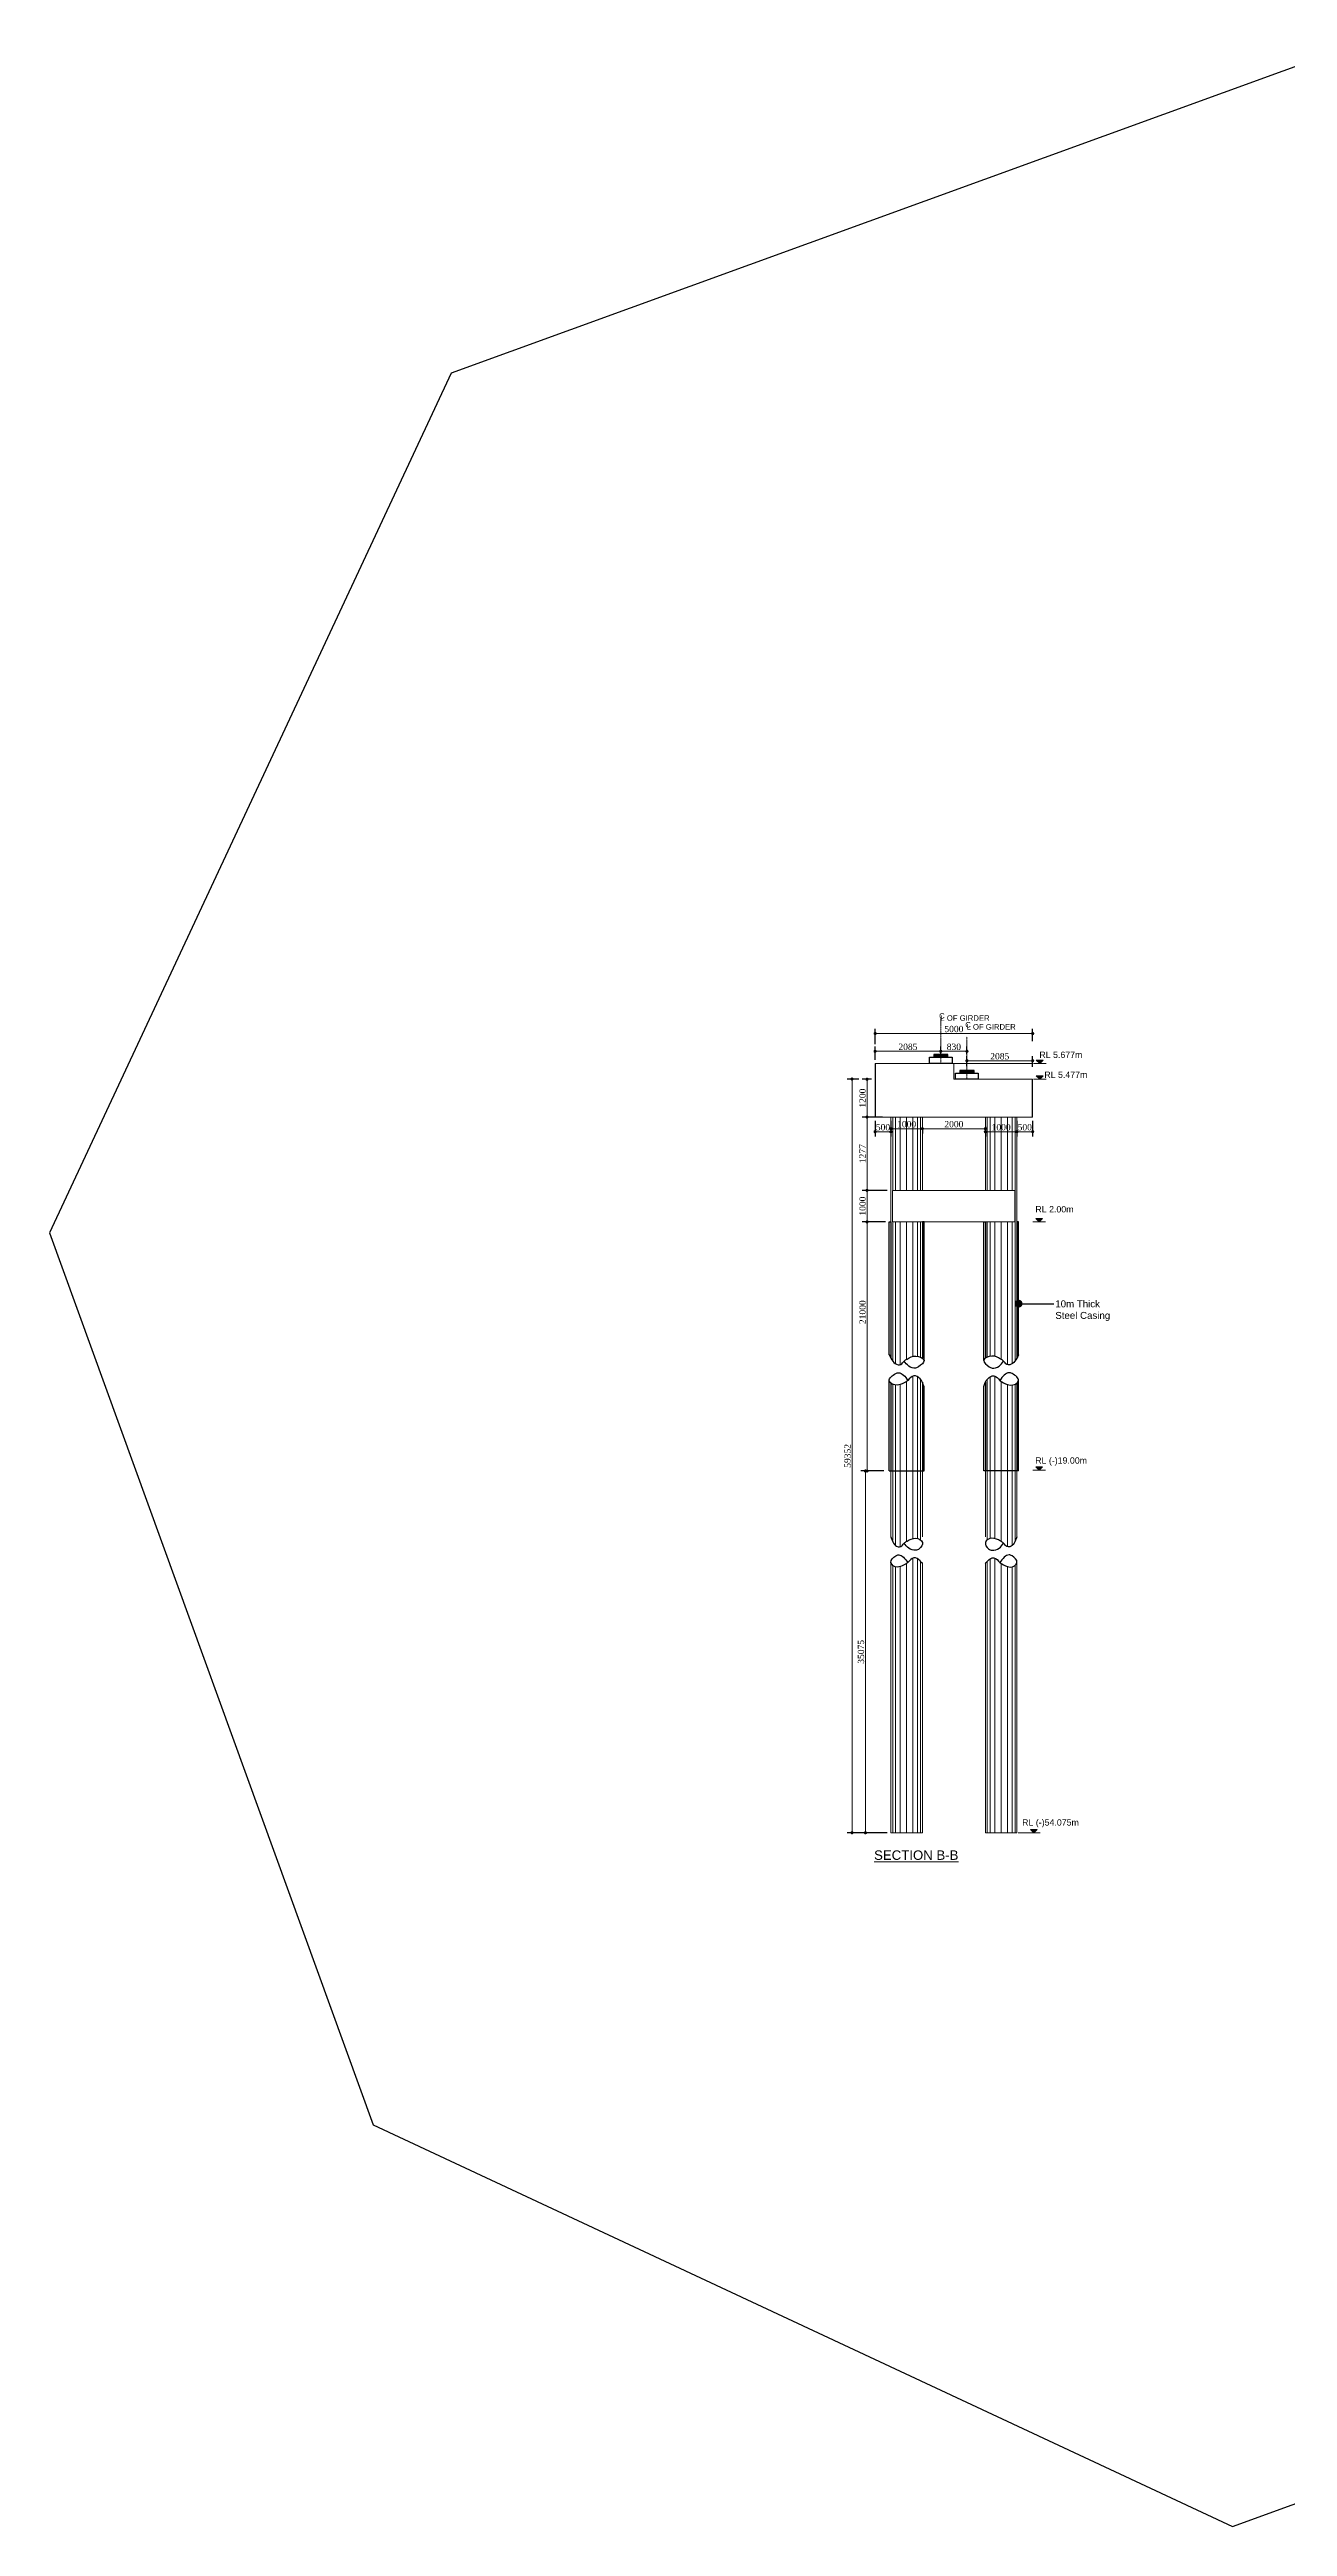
# Model space of a CAD drawing. Header units: millimetres. Extents: x -684453 to 35267, y -286696 to 273430.
# Drawn here: x -412683 to -373392, y 73079 to 151662 of the extents above; entities that cross this region are included whole.
import ezdxf

# ---------------------------------------------------------------- set-up
doc = ezdxf.new("R2010")
doc.units = ezdxf.units.MM
doc.header["$PDMODE"] = 2
doc.linetypes.add('CENTER', pattern=[2, 1.25, -0.25, 0.25, -0.25])
doc.linetypes.add('HIDDEN', pattern=[9.525, 6.35, -3.175])
doc.layers.get('Defpoints').update_dxf_attribs({"lineweight": 13})
for name, color, linetype, lineweight in [('Center Line', 34, 'Continuous', 15), ('dim', 4, 'Continuous', 25), ('Dimision', 4, 'Continuous', 9), ('hatch', 65, 'Continuous', 9), ('hatch nok', 253, 'Continuous', 5), ('Pile', 11, 'Continuous', 15), ('Pire Line', 11, 'Continuous', 25), ('Steel Casing', 70, 'Continuous', 30), ('Text', 7, 'Continuous', 15)]:
    doc.layers.add(name, color=color, linetype=linetype, lineweight=lineweight)
doc.styles.add('ROMANS', font='arial.ttf', dxfattribs={"height": 200})
doc.styles.get("Standard").update_dxf_attribs({"font": 'times.ttf'})
doc.linetypes.add('BATTING', pattern='A,0.00254,-2.54,[134,ltypeshp.shx,S=2.54,R=0,X=-2.54,Y=0],-5.08,[134,ltypeshp.shx,S=2.54,R=180,X=2.54,Y=0],-2.54', length=10.16254)
doc.dimstyles.new('ISO-25', dxfattribs={"dimtxt": 175, "dimasz": 100, "dimexe": 65, "dimexo": 115.625, "dimgap": 40, "dimtad": 1, "dimtoh": 1, "dimdec": 0, "dimtxsty": 'Standard', "dimblk": 'DOT', "dimcen": 300, "dimclrd": 256, "dimclre": 256, "dimclrt": 256, "dimadec": 0, "dimazin": 0, "dimtfac": 1, "dimtdec": 0, "dimtix": 1, "dimtmove": 0, "dimatfit": 3, "dimldrblk": 'DOT', "dimfxl": 75, "dimlwd": -1, "dimarcsym": 0})

# ---------------------------------------------------------------- blocks, each defined once
blk = doc.blocks.new('_Dot')
at = {"color": 0, "linetype": 'ByBlock', "lineweight": -2}
blk.add_line((-0.5, 0), (-1, 0), dxfattribs=at)
at = {"color": 0, "linetype": 'ByBlock', "const_width": 0.5}
blk.add_lwpolyline([(-0.25, 0, 1), (0.25, 0, 1)], format="xyb", close=True, dxfattribs=at)
blk = doc.blocks.new('*D249')
at = {"layer": 'Defpoints', "color": 0, "ltscale": 3, "transparency": 16777216}
for p in [(-386736, 118994), (-386480, 118994), (-386130, 117794)]:
    blk.add_point(p, dxfattribs=at)
at = {"layer": 'Dimision', "color": 1, "lineweight": -2, "ltscale": 3, "transparency": 16777216}
for p, q in [((-386596, 118994), (-386886, 118994)), ((-386246, 117794), (-386886, 117794))]:
    blk.add_line(p, q, dxfattribs=at)
at = {"layer": 'Dimision', "ltscale": 3, "transparency": 16777216}
blk.add_line((-386736, 117894), (-386736, 118894), dxfattribs=at)
at = {"layer": 'Dimision', "ltscale": 3, "transparency": 16777216, "xscale": 100, "yscale": 100, "zscale": 100}
for p, rotation in [((-386736, 118994), 90), ((-386736, 117794), 270)]:
    blk.add_blockref('_Dot', p, dxfattribs=dict(at, rotation=rotation))
at = {"layer": 'Dimision', "ltscale": 3, "transparency": 16777216, "insert": (-386878, 118394), "char_height": 200, "attachment_point": 5, "rotation": 90}
blk.add_mtext('1200', dxfattribs=at)
blk = doc.blocks.new('*D250')
at = {"layer": 'Defpoints', "color": 0, "ltscale": 3, "transparency": 16777216}
for p in [(-386030, 115468), (-386736, 114468), (-386030, 114468)]:
    blk.add_point(p, dxfattribs=at)
at = {"layer": 'Dimision', "color": 1, "lineweight": -2, "ltscale": 3, "transparency": 16777216}
for p, q in [((-386146, 115468), (-386886, 115468)), ((-386146, 114468), (-386886, 114468))]:
    blk.add_line(p, q, dxfattribs=at)
at = {"layer": 'Dimision', "ltscale": 3, "transparency": 16777216}
blk.add_line((-386736, 115368), (-386736, 114568), dxfattribs=at)
at = {"layer": 'Dimision', "ltscale": 3, "transparency": 16777216, "xscale": 100, "yscale": 100, "zscale": 100}
for p, rotation in [((-386736, 115468), 90), ((-386736, 114468), 270)]:
    blk.add_blockref('_Dot', p, dxfattribs=dict(at, rotation=rotation))
at = {"layer": 'Dimision', "ltscale": 3, "transparency": 16777216, "insert": (-386878, 114968), "char_height": 200, "attachment_point": 5, "rotation": 90}
blk.add_mtext('1000', dxfattribs=at)
blk = doc.blocks.new('*D251')
at = {"layer": 'Defpoints', "color": 0, "ltscale": 3, "transparency": 16777216}
for p in [(-386736, 114468), (-386501, 114468), (-386084, 106565)]:
    blk.add_point(p, dxfattribs=at)
at = {"layer": 'Dimision', "color": 1, "lineweight": -2, "ltscale": 3, "transparency": 16777216}
for p, q in [((-386617, 114468), (-386886, 114468)), ((-386199, 106565), (-386886, 106565))]:
    blk.add_line(p, q, dxfattribs=at)
at = {"layer": 'Dimision', "ltscale": 3, "transparency": 16777216}
blk.add_line((-386736, 106665), (-386736, 114368), dxfattribs=at)
at = {"layer": 'Dimision', "ltscale": 3, "transparency": 16777216, "xscale": 100, "yscale": 100, "zscale": 100}
for p, rotation in [((-386736, 114468), 90), ((-386736, 106565), 270)]:
    blk.add_blockref('_Dot', p, dxfattribs=dict(at, rotation=rotation))
at = {"layer": 'Dimision', "ltscale": 3, "transparency": 16777216, "insert": (-386878, 111603), "char_height": 200, "attachment_point": 5, "rotation": 90}
blk.add_mtext('21000', dxfattribs=at)
blk = doc.blocks.new('*D252')
at = {"layer": 'Defpoints', "color": 0, "ltscale": 3, "transparency": 16777216}
for p in [(-386480, 119880), (-386480, 119494), (-384395, 119681)]:
    blk.add_point(p, dxfattribs=at)
at = {"layer": 'Dimision', "color": 1, "lineweight": -2, "ltscale": 3, "transparency": 16777216}
for p, q in [((-386480, 119610), (-386480, 120030)), ((-384395, 119797), (-384395, 120030))]:
    blk.add_line(p, q, dxfattribs=at)
at = {"layer": 'Dimision', "ltscale": 3, "transparency": 16777216}
blk.add_line((-384495, 119880), (-386380, 119880), dxfattribs=at)
at = {"layer": 'Dimision', "ltscale": 3, "transparency": 16777216, "xscale": 100, "yscale": 100, "zscale": 100, "rotation": 180}
blk.add_blockref('_Dot', (-386480, 119880), dxfattribs=at)
at = {"layer": 'Dimision', "ltscale": 3, "transparency": 16777216, "xscale": 100, "yscale": 100, "zscale": 100}
blk.add_blockref('_Dot', (-384395, 119880), dxfattribs=at)
at = {"layer": 'Dimision', "ltscale": 3, "transparency": 16777216, "insert": (-385438, 120021), "char_height": 200, "attachment_point": 5}
blk.add_mtext('2085', dxfattribs=at)
blk = doc.blocks.new('*D253')
at = {"layer": 'Defpoints', "color": 0, "ltscale": 3, "transparency": 16777216}
for p in [(-386480, 120444), (-386480, 119986), (-381480, 120084)]:
    blk.add_point(p, dxfattribs=at)
at = {"layer": 'Dimision', "color": 1, "lineweight": -2, "ltscale": 3, "transparency": 16777216}
for p, q in [((-386480, 120101), (-386480, 120594)), ((-381480, 120200), (-381480, 120594))]:
    blk.add_line(p, q, dxfattribs=at)
at = {"layer": 'Dimision', "ltscale": 3, "transparency": 16777216}
blk.add_line((-381580, 120444), (-386380, 120444), dxfattribs=at)
at = {"layer": 'Dimision', "ltscale": 3, "transparency": 16777216, "xscale": 100, "yscale": 100, "zscale": 100, "rotation": 180}
blk.add_blockref('_Dot', (-386480, 120444), dxfattribs=at)
at = {"layer": 'Dimision', "ltscale": 3, "transparency": 16777216, "xscale": 100, "yscale": 100, "zscale": 100}
blk.add_blockref('_Dot', (-381480, 120444), dxfattribs=at)
at = {"layer": 'Dimision', "ltscale": 3, "transparency": 16777216, "insert": (-383980, 120586), "char_height": 200, "attachment_point": 5}
blk.add_mtext('5000', dxfattribs=at)
blk = doc.blocks.new('*D254')
at = {"layer": 'Defpoints', "color": 0, "ltscale": 3, "transparency": 16777216}
for p in [(-381480, 119580), (-383565, 119290), (-381480, 119274)]:
    blk.add_point(p, dxfattribs=at)
at = {"layer": 'Dimision', "color": 1, "lineweight": -2, "ltscale": 3, "transparency": 16777216}
for p, q in [((-383565, 119406), (-383565, 119730)), ((-381480, 119390), (-381480, 119730))]:
    blk.add_line(p, q, dxfattribs=at)
at = {"layer": 'Dimision', "ltscale": 3, "transparency": 16777216}
blk.add_line((-383465, 119580), (-381580, 119580), dxfattribs=at)
at = {"layer": 'Dimision', "ltscale": 3, "transparency": 16777216, "xscale": 100, "yscale": 100, "zscale": 100, "rotation": 180}
blk.add_blockref('_Dot', (-383565, 119580), dxfattribs=at)
at = {"layer": 'Dimision', "ltscale": 3, "transparency": 16777216, "xscale": 100, "yscale": 100, "zscale": 100}
blk.add_blockref('_Dot', (-381480, 119580), dxfattribs=at)
at = {"layer": 'Dimision', "ltscale": 3, "transparency": 16777216, "insert": (-382523, 119721), "char_height": 200, "attachment_point": 5}
blk.add_mtext('2085', dxfattribs=at)
blk = doc.blocks.new('*D255')
at = {"layer": 'Defpoints', "color": 0, "ltscale": 3, "transparency": 16777216}
for p in [(-384395, 119880), (-384395, 119768), (-383565, 119675)]:
    blk.add_point(p, dxfattribs=at)
at = {"layer": 'Dimision', "color": 1, "lineweight": -2, "ltscale": 3, "transparency": 16777216}
for p, q in [((-384395, 119884), (-384395, 120030)), ((-383565, 119790), (-383565, 120030))]:
    blk.add_line(p, q, dxfattribs=at)
at = {"layer": 'Dimision', "ltscale": 3, "transparency": 16777216}
blk.add_line((-383665, 119880), (-384295, 119880), dxfattribs=at)
at = {"layer": 'Dimision', "ltscale": 3, "transparency": 16777216, "xscale": 100, "yscale": 100, "zscale": 100, "rotation": 180}
blk.add_blockref('_Dot', (-384395, 119880), dxfattribs=at)
at = {"layer": 'Dimision', "ltscale": 3, "transparency": 16777216, "xscale": 100, "yscale": 100, "zscale": 100}
blk.add_blockref('_Dot', (-383565, 119880), dxfattribs=at)
at = {"layer": 'Dimision', "ltscale": 3, "transparency": 16777216, "insert": (-383980, 120021), "char_height": 200, "attachment_point": 5}
blk.add_mtext('830', dxfattribs=at)
blk = doc.blocks.new('*D256')
at = {"layer": 'Defpoints', "color": 0, "ltscale": 0.25, "transparency": 16777216}
for p in [(-386736, 117794), (-386480, 117794), (-385980, 115468)]:
    blk.add_point(p, dxfattribs=at)
at = {"layer": 'Dimision', "color": 1, "lineweight": -2, "ltscale": 0.25, "transparency": 16777216}
for p, q in [((-386596, 117794), (-386886, 117794)), ((-386096, 115468), (-386886, 115468))]:
    blk.add_line(p, q, dxfattribs=at)
at = {"layer": 'Dimision', "ltscale": 0.25, "transparency": 16777216}
blk.add_line((-386736, 115568), (-386736, 117694), dxfattribs=at)
at = {"layer": 'Dimision', "ltscale": 0.25, "transparency": 16777216, "xscale": 100, "yscale": 100, "zscale": 100}
for p, rotation in [((-386736, 117794), 90), ((-386736, 115468), 270)]:
    blk.add_blockref('_Dot', p, dxfattribs=dict(at, rotation=rotation))
at = {"layer": 'Dimision', "ltscale": 0.25, "transparency": 16777216, "insert": (-386878, 116631), "char_height": 200, "attachment_point": 5, "rotation": 90}
blk.add_mtext('1277', dxfattribs=at)
blk = doc.blocks.new('*D335')
at = {"layer": 'Defpoints', "color": 0, "ltscale": 3, "transparency": 16777216}
for p in [(-381980, 117794), (-381480, 117794), (-381480, 117328)]:
    blk.add_point(p, dxfattribs=at)
at = {"layer": 'Dimision', "color": 1, "lineweight": -2, "ltscale": 3, "transparency": 16777216}
for p, q in [((-381980, 117679), (-381980, 117178)), ((-381480, 117679), (-381480, 117178))]:
    blk.add_line(p, q, dxfattribs=at)
at = {"layer": 'Dimision', "ltscale": 3, "transparency": 16777216}
blk.add_line((-381880, 117328), (-381580, 117328), dxfattribs=at)
at = {"layer": 'Dimision', "ltscale": 3, "transparency": 16777216, "xscale": 100, "yscale": 100, "zscale": 100, "rotation": 180}
blk.add_blockref('_Dot', (-381980, 117328), dxfattribs=at)
at = {"layer": 'Dimision', "ltscale": 3, "transparency": 16777216, "xscale": 100, "yscale": 100, "zscale": 100}
blk.add_blockref('_Dot', (-381480, 117328), dxfattribs=at)
at = {"layer": 'Dimision', "ltscale": 3, "transparency": 16777216, "insert": (-381730, 117470), "char_height": 200, "attachment_point": 5}
blk.add_mtext('500', dxfattribs=at)
blk = doc.blocks.new('*D336')
at = {"layer": 'Defpoints', "color": 0, "ltscale": 3, "transparency": 16777216}
for p in [(-386480, 117794), (-386480, 117328), (-385980, 117794)]:
    blk.add_point(p, dxfattribs=at)
at = {"layer": 'Dimision', "color": 1, "lineweight": -2, "ltscale": 3, "transparency": 16777216}
for p, q in [((-386480, 117679), (-386480, 117178)), ((-385980, 117679), (-385980, 117178))]:
    blk.add_line(p, q, dxfattribs=at)
at = {"layer": 'Dimision', "ltscale": 3, "transparency": 16777216}
blk.add_line((-386080, 117328), (-386380, 117328), dxfattribs=at)
at = {"layer": 'Dimision', "ltscale": 3, "transparency": 16777216, "xscale": 100, "yscale": 100, "zscale": 100, "rotation": 180}
blk.add_blockref('_Dot', (-386480, 117328), dxfattribs=at)
at = {"layer": 'Dimision', "ltscale": 3, "transparency": 16777216, "xscale": 100, "yscale": 100, "zscale": 100}
blk.add_blockref('_Dot', (-385980, 117328), dxfattribs=at)
at = {"layer": 'Dimision', "ltscale": 3, "transparency": 16777216, "insert": (-386230, 117470), "char_height": 200, "attachment_point": 5}
blk.add_mtext('500', dxfattribs=at)
blk = doc.blocks.new('*D373')
at = {"layer": 'Defpoints', "color": 0, "ltscale": 0.25, "transparency": 16777216}
for p in [(-386084, 106565), (-386786, 95088), (-385980, 95088)]:
    blk.add_point(p, dxfattribs=at)
at = {"layer": 'Dimision', "color": 1, "lineweight": -2, "ltscale": 0.25, "transparency": 16777216}
for p, q in [((-386199, 106565), (-386936, 106565)), ((-386096, 95088), (-386936, 95088))]:
    blk.add_line(p, q, dxfattribs=at)
at = {"layer": 'Dimision', "ltscale": 0.25, "transparency": 16777216}
blk.add_line((-386786, 106465), (-386786, 95188), dxfattribs=at)
at = {"layer": 'Dimision', "ltscale": 0.25, "transparency": 16777216, "xscale": 100, "yscale": 100, "zscale": 100}
for p, rotation in [((-386786, 106565), 90), ((-386786, 95088), 270)]:
    blk.add_blockref('_Dot', p, dxfattribs=dict(at, rotation=rotation))
at = {"layer": 'Dimision', "ltscale": 0.25, "transparency": 16777216, "insert": (-386928, 100827), "char_height": 200, "attachment_point": 5, "rotation": 90}
blk.add_mtext('35075', dxfattribs=at)
blk = doc.blocks.new('*D376')
at = {"layer": 'Defpoints', "color": 0, "ltscale": 0.25, "transparency": 16777216}
for p in [(-386880, 119000), (-387213, 95088), (-385980, 95088)]:
    blk.add_point(p, dxfattribs=at)
at = {"layer": 'Dimision', "color": 1, "lineweight": -2, "ltscale": 0.25, "transparency": 16777216}
for p, q in [((-386996, 119000), (-387363, 119000)), ((-386096, 95088), (-387363, 95088))]:
    blk.add_line(p, q, dxfattribs=at)
at = {"layer": 'Dimision', "ltscale": 0.25, "transparency": 16777216}
blk.add_line((-387213, 118900), (-387213, 95188), dxfattribs=at)
at = {"layer": 'Dimision', "ltscale": 0.25, "transparency": 16777216, "xscale": 100, "yscale": 100, "zscale": 100}
for p, rotation in [((-387213, 119000), 90), ((-387213, 95088), 270)]:
    blk.add_blockref('_Dot', p, dxfattribs=dict(at, rotation=rotation))
at = {"layer": 'Dimision', "ltscale": 0.25, "transparency": 16777216, "insert": (-387355, 107044), "char_height": 200, "attachment_point": 5, "rotation": 90}
blk.add_mtext('59352', dxfattribs=at)
blk = doc.blocks.new('*D396')
at = {"layer": 'Defpoints', "color": 0, "ltscale": 0.25, "transparency": 16777216}
for p in [(-385980, 117794), (-384980, 117554), (-384980, 117425)]:
    blk.add_point(p, dxfattribs=at)
at = {"layer": 'Dimision', "color": 1, "lineweight": -2, "ltscale": 0.25, "transparency": 16777216}
for p, q in [((-385980, 117679), (-385980, 117275)), ((-384980, 117438), (-384980, 117275))]:
    blk.add_line(p, q, dxfattribs=at)
at = {"layer": 'Dimision', "ltscale": 0.25, "transparency": 16777216}
blk.add_line((-385880, 117425), (-385080, 117425), dxfattribs=at)
at = {"layer": 'Dimision', "ltscale": 0.25, "transparency": 16777216, "xscale": 100, "yscale": 100, "zscale": 100, "rotation": 180}
blk.add_blockref('_Dot', (-385980, 117425), dxfattribs=at)
at = {"layer": 'Dimision', "ltscale": 0.25, "transparency": 16777216, "xscale": 100, "yscale": 100, "zscale": 100}
blk.add_blockref('_Dot', (-384980, 117425), dxfattribs=at)
at = {"layer": 'Dimision', "ltscale": 0.25, "transparency": 16777216, "insert": (-385480, 117567), "char_height": 200, "attachment_point": 5}
blk.add_mtext('1000', dxfattribs=at)
blk = doc.blocks.new('*D397')
at = {"layer": 'Defpoints', "color": 0, "ltscale": 0.25, "transparency": 16777216}
for p in [(-384980, 117554), (-382980, 117602), (-382980, 117425)]:
    blk.add_point(p, dxfattribs=at)
at = {"layer": 'Dimision', "color": 1, "lineweight": -2, "ltscale": 0.25, "transparency": 16777216}
for p, q in [((-384980, 117438), (-384980, 117275)), ((-382980, 117486), (-382980, 117275))]:
    blk.add_line(p, q, dxfattribs=at)
at = {"layer": 'Dimision', "ltscale": 0.25, "transparency": 16777216}
blk.add_line((-384880, 117425), (-383080, 117425), dxfattribs=at)
at = {"layer": 'Dimision', "ltscale": 0.25, "transparency": 16777216, "xscale": 100, "yscale": 100, "zscale": 100, "rotation": 180}
blk.add_blockref('_Dot', (-384980, 117425), dxfattribs=at)
at = {"layer": 'Dimision', "ltscale": 0.25, "transparency": 16777216, "xscale": 100, "yscale": 100, "zscale": 100}
blk.add_blockref('_Dot', (-382980, 117425), dxfattribs=at)
at = {"layer": 'Dimision', "ltscale": 0.25, "transparency": 16777216, "insert": (-383980, 117567), "char_height": 200, "attachment_point": 5}
blk.add_mtext('2000', dxfattribs=at)
blk = doc.blocks.new('*D398')
at = {"layer": 'Defpoints', "color": 0, "ltscale": 0.25, "transparency": 16777216}
for p in [(-382980, 117602), (-381980, 117510), (-381980, 117328)]:
    blk.add_point(p, dxfattribs=at)
at = {"layer": 'Dimision', "color": 1, "lineweight": -2, "ltscale": 0.25, "transparency": 16777216}
for p, q in [((-382980, 117486), (-382980, 117178)), ((-381980, 117395), (-381980, 117178))]:
    blk.add_line(p, q, dxfattribs=at)
at = {"layer": 'Dimision', "ltscale": 0.25, "transparency": 16777216}
blk.add_line((-382880, 117328), (-382080, 117328), dxfattribs=at)
at = {"layer": 'Dimision', "ltscale": 0.25, "transparency": 16777216, "xscale": 100, "yscale": 100, "zscale": 100, "rotation": 180}
blk.add_blockref('_Dot', (-382980, 117328), dxfattribs=at)
at = {"layer": 'Dimision', "ltscale": 0.25, "transparency": 16777216, "xscale": 100, "yscale": 100, "zscale": 100}
blk.add_blockref('_Dot', (-381980, 117328), dxfattribs=at)
at = {"layer": 'Dimision', "ltscale": 0.25, "transparency": 16777216, "insert": (-382480, 117470), "char_height": 200, "attachment_point": 5}
blk.add_mtext('1000', dxfattribs=at)

msp = doc.modelspace()

# ---------------------------------------------------------------- hatches: boundary and pattern name
at = {"layer": 'Dimision', "ltscale": 5}
for points in [[(-381363.1, 119600.4), (-381150.9, 119600.4), (-381257, 119494.3)], [(-381363, 119100.4), (-381150.9, 119100.4), (-381257, 118994.3)], [(-381382.6, 114579.4), (-381170.5, 114579.4), (-381276.6, 114473.3)], [(-381382.6, 106698.6), (-381170.5, 106698.6), (-381276.6, 106592.6)], [(-381550.2, 95194.4), (-381338.1, 95194.4), (-381444.2, 95088.3)]]:
    msp.add_hatch(color=256, dxfattribs=at).paths.add_polyline_path(points)
at = {"layer": 'Pire Line', "ltscale": 3}
h = msp.add_hatch(color=256, dxfattribs=at)
h.paths.add_polyline_path([(-384170.5, 119782.3), (-384395.5, 119782.3), (-384395.5, 119692.3), (-384170.5, 119692.3)])
h.paths.add_polyline_path([(-384395.5, 119782.3), (-384620.5, 119782.3), (-384620.5, 119692.3), (-384395.5, 119692.3)])
h = msp.add_hatch(color=256, dxfattribs=at)
h.paths.add_polyline_path([(-383341, 119272.3), (-383566, 119272.3), (-383566, 119182.3), (-383341, 119182.3)])
h.paths.add_polyline_path([(-383566, 119272.3), (-383791, 119272.3), (-383791, 119182.3), (-383566, 119182.3)])

# ---------------------------------------------------------------- linework, layer by layer
at = {"layer": 'Center Line', "linetype": 'CENTER'}
for p, q in [((-384395.5, 119490.6), (-384395.5, 120924.2)), ((-383566, 118994.3), (-383566, 120343.3))]:
    msp.add_line(p, q, dxfattribs=at)
at = {"layer": 'dim', "ltscale": 30}
for points in [[(-386033.9, 110247.6), (-385752.1, 109937.8), (-385662.2, 109945.2), (-385561, 110051.2), (-385463.6, 110117.1), (-385189.4, 110208.8), (-384927.1, 110071.5), (-385101.1, 109872.8), (-385194.7, 109825), (-385413.7, 109893.7), (-385561, 110051.2)], [(-381927.1, 110247.6), (-382208.8, 109937.8), (-382298.7, 109945.2), (-382399.9, 110051.2), (-382497.3, 110117.1), (-382771.5, 110208.8), (-383033.9, 110071.5), (-382859.8, 109872.8), (-382766.2, 109825), (-382547.2, 109893.7), (-382399.9, 110051.2)], [(-384927.1, 109245.2), (-385054, 109489.9), (-385251.7, 109586.5), (-385443.9, 109438.4), (-385679.5, 109311.3), (-385770.1, 109289.2), (-386033.8, 109422.1), (-385827.4, 109652.9), (-385731.5, 109681.5), (-385581.8, 109607.6), (-385443.9, 109438.4)], [(-383033.8, 109245.2), (-382906.9, 109489.9), (-382709.2, 109586.5), (-382517, 109438.4), (-382281.5, 109311.3), (-382190.8, 109289.2), (-381927.2, 109422.1), (-382133.6, 109652.9), (-382229.4, 109681.5), (-382379.1, 109607.6), (-382517, 109438.4)], [(-384980.8, 103634.5), (-385054, 103713.1), (-385251.6, 103809.7), (-385443.9, 103661.6), (-385679.4, 103534.5), (-385770.1, 103512.3), (-385980.5, 103661.8), (-385827.3, 103876.1), (-385731.5, 103904.7), (-385581.8, 103830.8), (-385443.9, 103661.6)], [(-385980.1, 104470.8), (-385752, 104160.9), (-385662.2, 104168.4), (-385561, 104274.3), (-385463.6, 104340.2), (-385189.4, 104432), (-384980.8, 104298.8), (-385079.9, 104095.9), (-385194.6, 104048.2), (-385413.7, 104116.9), (-385561, 104274.3)], [(-381980.8, 104470.8), (-382208.9, 104160.9), (-382298.7, 104168.4), (-382399.9, 104274.3), (-382497.3, 104340.2), (-382771.5, 104432), (-382980.1, 104298.8), (-382881, 104095.9), (-382766.3, 104048.2), (-382547.2, 104116.9), (-382399.9, 104274.3)], [(-382980.1, 103634.5), (-382906.9, 103713.1), (-382709.3, 103809.7), (-382517, 103661.6), (-382281.5, 103534.5), (-382190.8, 103512.3), (-381980.4, 103661.8), (-382133.6, 103876.1), (-382229.5, 103904.7), (-382379.2, 103830.8), (-382517, 103661.6)]]:
    msp.add_spline(points, degree=3, dxfattribs=at)
at = {"layer": 'Dimision', "ltscale": 5}
for p, q in [((-381053.8, 119494.3), (-381450.6, 119494.3)), ((-381053.8, 118994.3), (-381450.6, 118994.3)), ((-381073.4, 114473.3), (-381470.2, 114473.3)), ((-381073.4, 106592.6), (-381470.2, 106592.6)), ((-381241, 95088.3), (-381937.8, 95088.3))]:
    msp.add_line(p, q, dxfattribs=at)
for points in [[(-381363.1, 119600.4), (-381150.9, 119600.4), (-381257, 119494.3)], [(-381363, 119100.4), (-381150.9, 119100.4), (-381257, 118994.3)], [(-381382.6, 114579.4), (-381170.5, 114579.4), (-381276.6, 114473.3)], [(-381382.6, 106698.6), (-381170.5, 106698.6), (-381276.6, 106592.6)], [(-381547.5, 95194.4), (-381338.1, 95194.4), (-381444.2, 95088.3)]]:
    msp.add_lwpolyline(points, close=True, dxfattribs=at)
at = {"layer": 'hatch', "ltscale": 3}
for p, q in [((-385920.9, 115467.6), (-385920.9, 117794.3)), ((-385830.5, 115467.6), (-385830.5, 117794.3)), ((-385830.5, 115467.6), (-385830.5, 117794.3)), ((-385680.5, 115467.6), (-385680.5, 117794.3)), ((-385480.5, 115467.6), (-385480.5, 117794.3)), ((-385480.5, 115467.6), (-385480.5, 117794.3)), ((-385480.5, 115467.6), (-385480.5, 117794.3)), ((-385480.5, 115467.6), (-385480.5, 117794.3)), ((-385280.5, 115467.6), (-385280.5, 117794.3)), ((-385130.5, 115467.6), (-385130.5, 117794.3)), ((-385130.5, 115467.6), (-385130.5, 117794.3)), ((-385040, 115467.6), (-385040, 117794.3)), ((-382920.9, 115467.6), (-382920.9, 117794.3)), ((-382830.5, 115467.6), (-382830.5, 117794.3)), ((-382830.5, 115467.6), (-382830.5, 117794.3)), ((-382680.5, 115467.6), (-382680.5, 117794.3)), ((-382480.5, 115467.6), (-382480.5, 117794.3)), ((-382480.5, 115467.6), (-382480.5, 117794.3)), ((-382480.5, 115467.6), (-382480.5, 117794.3)), ((-382480.5, 115467.6), (-382480.5, 117794.3)), ((-382280.5, 115467.6), (-382280.5, 117794.3)), ((-382130.5, 115467.6), (-382130.5, 117794.3)), ((-382130.5, 115467.6), (-382130.5, 117794.3)), ((-382040, 115467.6), (-382040, 117794.3)), ((-385920.9, 110063.8), (-385920.9, 114467.6)), ((-385830.5, 109973.1), (-385830.5, 114467.6)), ((-385830.5, 109977.6), (-385830.5, 114467.6)), ((-385680.5, 109935.6), (-385680.5, 114467.6)), ((-385480.5, 110107.8), (-385480.5, 114467.6)), ((-385480.5, 110107.8), (-385480.5, 114467.6)), ((-385480.5, 110107.8), (-385480.5, 114467.6)), ((-385480.5, 110107.8), (-385480.5, 114467.6)), ((-385280.5, 110199.6), (-385280.5, 114467.6)), ((-385130.5, 110202.2), (-385130.5, 114467.6)), ((-385130.5, 110202.2), (-385130.5, 114467.6)), ((-385040, 110175.8), (-385040, 114467.6)), ((-382920.9, 110175.8), (-382920.9, 114467.6)), ((-382830.5, 110202.2), (-382830.5, 114467.6)), ((-382830.5, 110202.2), (-382830.5, 114467.6)), ((-382680.5, 110199.6), (-382680.5, 114467.6)), ((-382480.5, 110107.8), (-382480.5, 114467.6)), ((-382480.5, 110107.8), (-382480.5, 114467.6)), ((-382480.5, 110107.8), (-382480.5, 114467.6)), ((-382480.5, 110107.8), (-382480.5, 114467.6)), ((-382280.5, 109935.6), (-382280.5, 114467.6)), ((-382130.5, 109973.1), (-382130.5, 114467.6)), ((-382130.5, 109977.6), (-382130.5, 114467.6)), ((-382040, 110063.8), (-382040, 114467.6)), ((-385920.9, 104368.5), (-385920.9, 109318.7)), ((-385830.5, 104209.5), (-385830.5, 109298)), ((-385830.5, 104206.9), (-385830.5, 109287.4)), ((-385680.5, 104158.7), (-385680.5, 109311)), ((-385480.5, 104330.9), (-385480.5, 109408.3)), ((-385480.5, 104330.9), (-385480.5, 109408.3)), ((-385480.5, 104330.9), (-385480.5, 109408.3)), ((-385480.5, 104330.9), (-385480.5, 109408.3)), ((-385280.5, 104424.2), (-385280.5, 109578.6)), ((-385130.5, 104421.1), (-385130.5, 109552.9)), ((-385130.5, 104421.1), (-385130.5, 109552.9)), ((-385040, 104378.1), (-385040, 109474.3)), ((-382920.9, 104378.1), (-382920.9, 109474.3)), ((-382830.5, 104421.1), (-382830.5, 109552.9)), ((-382830.5, 104421.1), (-382830.5, 109552.9)), ((-382680.5, 104424.2), (-382680.5, 109578.6)), ((-382480.5, 104330.9), (-382480.5, 109408.3)), ((-382480.5, 104330.9), (-382480.5, 109408.3)), ((-382480.5, 104330.9), (-382480.5, 109408.3)), ((-382480.5, 104330.9), (-382480.5, 109408.3)), ((-382280.5, 104158.7), (-382280.5, 109311)), ((-382130.5, 104209.5), (-382130.5, 109298)), ((-382130.5, 104206.9), (-382130.5, 109287.4)), ((-382040, 104368.5), (-382040, 109318.7)), ((-385280.5, 95088.3), (-385280.5, 103802)), ((-385130.5, 95088.3), (-385130.5, 103773.1)), ((-385130.5, 95088.3), (-385130.5, 103773.1)), ((-382830.5, 95088.3), (-382830.5, 103773.1)), ((-382830.5, 95088.3), (-382830.5, 103773.1)), ((-382680.5, 95088.3), (-382680.5, 103802)), ((-385920.9, 95088.3), (-385920.9, 103559.5)), ((-385830.5, 95088.3), (-385830.5, 103526)), ((-385830.5, 95088.3), (-385830.5, 103509.2)), ((-385680.5, 95088.3), (-385680.5, 103534.1)), ((-385480.5, 95088.3), (-385480.5, 103631.6)), ((-385480.5, 95088.3), (-385480.5, 103631.6)), ((-385480.5, 95088.3), (-385480.5, 103631.6)), ((-385480.5, 95088.3), (-385480.5, 103631.6)), ((-385040, 95088.3), (-385040, 103699.6)), ((-382920.9, 95088.3), (-382920.9, 103699.6)), ((-382480.5, 95088.3), (-382480.5, 103631.6)), ((-382480.5, 95088.3), (-382480.5, 103631.6)), ((-382480.5, 95088.3), (-382480.5, 103631.6)), ((-382480.5, 95088.3), (-382480.5, 103631.6)), ((-382280.5, 95088.3), (-382280.5, 103534.1)), ((-382130.5, 95088.3), (-382130.5, 103526)), ((-382130.5, 95088.3), (-382130.5, 103509.2)), ((-382040, 95088.3), (-382040, 103559.5))]:
    msp.add_line(p, q, dxfattribs=at)
at = {"layer": 'hatch nok', "linetype": 'HIDDEN', "ltscale": 0.2}
msp.add_line((-381518.5, 119494.3), (-383980.5, 119494.3), dxfattribs=at)
at = {"layer": 'Pile', "ltscale": 3}
for p, q in [((-383980.5, 119494.3), (-386480.5, 119494.3)), ((-383980.5, 118994.3), (-383980.5, 119494.3)), ((-381480.5, 118994.3), (-383980.5, 118994.3)), ((-381480.5, 117794.3), (-386480.5, 117794.3)), ((-385980.5, 109355.2), (-385980.1, 104470.8)), ((-384980.4, 109355.2), (-384980.8, 104470.8)), ((-382980.5, 109355.2), (-382980.1, 104470.8)), ((-381980.4, 109355.2), (-381980.8, 104470.8)), ((-385980.5, 103661.8), (-385980.5, 95088.3)), ((-384980.4, 103661.8), (-384980.4, 95088.3)), ((-382980.5, 103661.8), (-382980.5, 95088.3)), ((-381980.4, 103661.8), (-381980.4, 95088.3)), ((-384980.4, 95088.3), (-385980.5, 95088.3)), ((-382980.5, 95088.3), (-381980.4, 95088.3))]:
    msp.add_line(p, q, dxfattribs=at)
for points in [[(-385980.5, 117794.3), (-385980.4, 115467.6), (-385980.2, 110152.7)], [(-384980.5, 117794.3), (-384980.5, 115467.6)], [(-382980.5, 117794.3), (-382980.4, 115467.6)], [(-381980.5, 117794.3), (-381980.5, 115467.6), (-381980.7, 110152.7)], [(-382030.5, 115467.6), (-385930.4, 115467.6), (-385930.4, 114467.6), (-382030.5, 114467.6)], [(-384980.5, 114467.6), (-384980.7, 110152.7)], [(-382980.4, 114467.6), (-382980.2, 110152.7)]]:
    msp.add_lwpolyline(points, dxfattribs=at)
at = {"layer": 'Pire Line', "ltscale": 3}
for p, q in [((-386480.5, 119494.3), (-386480.5, 117794.3)), ((-381480.5, 117794.3), (-381480.5, 118994.3)), ((-382031, 114467.6), (-382031, 115467.6)), ((-382030.9, 114467.6), (-382030.9, 115467.6)), ((-382030.5, 114467.6), (-382030.5, 115467.6)), ((-382030.5, 114467.6), (-382030.5, 115467.6))]:
    msp.add_line(p, q, dxfattribs=at)
at = {"layer": 'Pire Line', "color": 3, "linetype": 'BATTING', "ltscale": 150}
msp.add_lwpolyline([(-346844, 83351.1), (-334099.9, 110622.7), (-344372.5, 138918), (-371644.1, 151662.1), (-399939.4, 141389.5), (-412683.5, 114117.9), (-402411, 85822.6), (-375139.3, 73078.5)], close=True, dxfattribs=at)
at = {"layer": 'Pire Line', "ltscale": 3}
for points in [[(-384755.5, 119692.3), (-384035.5, 119692.3), (-384035.5, 119494.3), (-384755.5, 119494.3)], [(-383926, 119182.3), (-383206, 119182.3), (-383206, 118994.3), (-383926, 118994.3)]]:
    msp.add_lwpolyline(points, close=True, dxfattribs=at)
at = {"layer": 'Pire Line', "ltscale": 5}
for points in [[(-384170.5, 119782.3), (-384620.5, 119782.3), (-384620.5, 119692.3), (-384170.5, 119692.3)], [(-383341, 119272.3), (-383791, 119272.3), (-383791, 119182.3), (-383341, 119182.3)]]:
    msp.add_lwpolyline(points, close=True, dxfattribs=at)
at = {"layer": 'Steel Casing', "linetype": 'Continuous', "ltscale": 0.3}
for p, q in [((-386033.7, 106565), (-384927.1, 106565)), ((-381927.2, 106565), (-383033.8, 106565))]:
    msp.add_line(p, q, dxfattribs=at)
for points in [[(-386033.9, 110247.6), (-386033.9, 114467.6), (-385980.5, 114467.6), (-385980.5, 110153.3)], [(-384927.1, 110071.5), (-384927, 114467.6), (-384980.4, 114467.6), (-384980.4, 110153.3)], [(-383033.9, 110071.5), (-383033.9, 114467.6), (-382980.5, 114467.6), (-382980.5, 110153.3)], [(-381927.1, 110247.6), (-381927, 114467.6), (-381980.4, 114467.6), (-381980.4, 110153.3)], [(-386033.7, 106565), (-386033.9, 109448.4)], [(-385980.9, 109355.5), (-385980.9, 106565)], [(-384980, 109380.7), (-384980, 106565)], [(-384927.1, 106565), (-384927.1, 109245.2)], [(-383033.9, 106565), (-383033.8, 109245.2)], [(-382980.9, 109380.7), (-382980.9, 106565)], [(-381980, 109355.5), (-381980, 106565)], [(-381927.2, 106565), (-381927.1, 109448.4)]]:
    msp.add_lwpolyline(points, dxfattribs=at)

# ---------------------------------------------------------------- texts
at = {"layer": 'Text', "style": 'ROMANS'}
for s, height, p in [('RL 5.677m', 200, (-381267.5, 119669.1)), ('RL 5.477m', 200, (-381110.1, 119036.7)), ('RL 2.00m', 200, (-381393.5, 114767.9)), ('RL (-)19.00m', 200, (-381399.3, 106798.1)), ('RL (-)54.075m', 200, (-381814.3, 95314.8)), ('%%USECTION B-B', 300, (-386512.8, 94227.3))]:
    msp.add_text(s, height=height, dxfattribs=at).set_placement(p)
at = {"layer": 'Text', "attachment_point": 1, "style": 'ROMANS'}
for s, insert, char_height, width in [('C', (-384446.8, 121091.5), 175, 8235.459), ('L OF GIRDER', (-384407.4, 121023.1), 175, 8235.459), ('C', (-383617.3, 120810.6), 175, 8235.459), ('L OF GIRDER', (-383577.9, 120742.2), 175, 8235.459), ('10m Thick Steel Casing ', (-380760.7, 111978.3), 220, 1816.52)]:
    msp.add_mtext(s, dxfattribs=dict(at, insert=insert, char_height=char_height, width=width))

# ---------------------------------------------------------------- dimensions: what is measured, and where the dimension line sits
at = {"layer": 'Dimision', "ltscale": 3}
dim = msp.add_linear_dim(base=(-386480.5, 120443.9), p1=(-381480.5, 120084.1), p2=(-386480.5, 119985.6), dimstyle='ISO-25', override={"dimtxt": 200, "dimexe": 150, "dimclre": 1}, dxfattribs=at)
dim.commit()
dim.dimension.update_dxf_attribs({"geometry": '*D253', "text_midpoint": (-383980.5, 120443.9), "dimtype": 160})
for base, p1, p2, angle, picture, middle in [((-386480.5, 119879.6), (-384395.5, 119681.2), (-386480.5, 119494.3), 180, '*D252', (-385438, 120021.4)), ((-386736.5, 118994.3), (-386130.5, 117794.3), (-386480.5, 118994.3), 90, '*D249', (-386878.2, 118394.3)), ((-386480.5, 117328.2), (-385980.5, 117794.3), (-386480.5, 117794.3), 180, '*D336', (-386230.5, 117469.9)), ((-386736.5, 114467.6), (-386030.5, 115467.6), (-386030.5, 114467.6), 90, '*D250', (-386878.2, 114967.6))]:
    dim = msp.add_linear_dim(base=base, p1=p1, p2=p2, angle=angle, dimstyle='ISO-25', override={"dimtxt": 200, "dimexe": 150, "dimclre": 1}, dxfattribs=at)
    dim.commit()
    dim.dimension.update_dxf_attribs({"geometry": picture, "text_midpoint": middle})
for base, p1, p2, picture, middle in [((-384395.5, 119879.6), (-383565.5, 119674.6), (-384395.5, 119768.3), '*D255', (-383980.5, 120021.4)), ((-381480.5, 119579.6), (-383565.5, 119290.4), (-381480.5, 119274), '*D254', (-382523, 119721.4)), ((-381480.5, 117328.2), (-381980.5, 117794.3), (-381480.5, 117794.3), '*D335', (-381730.5, 117469.9))]:
    dim = msp.add_linear_dim(base=base, p1=p1, p2=p2, dimstyle='ISO-25', override={"dimtxt": 200, "dimexe": 150, "dimclre": 1}, dxfattribs=at)
    dim.commit()
    dim.dimension.update_dxf_attribs({"geometry": picture, "text_midpoint": middle})
at = {"layer": 'Dimision', "ltscale": 0.25}
for base, p1, p2, text, picture, middle in [((-387213.1, 95088.3), (-386880.5, 119000.1), (-385980.5, 95088.3), '59352', '*D376', (-387355.2, 107044.2)), ((-386736.5, 117794.3), (-385980.5, 115467.6), (-386480.5, 117794.3), '1277', '*D256', (-386878.5, 116630.9)), ((-386786.5, 95088.3), (-386083.8, 106565), (-385980.5, 95088.3), '35075', '*D373', (-386928.5, 100826.7))]:
    dim = msp.add_linear_dim(base=base, p1=p1, p2=p2, angle=90, text=text, dimstyle='ISO-25', override={"dimtxt": 200, "dimexe": 150, "dimclre": 1, "dimtmove": 1}, dxfattribs=at)
    dim.commit()
    dim.dimension.update_dxf_attribs({"geometry": picture, "text_midpoint": middle})
for base, p1, p2, picture, middle in [((-384980.5, 117424.9), (-385980.5, 117794.3), (-384980.5, 117554), '*D396', (-385480.5, 117566.6)), ((-382980.5, 117424.9), (-384980.5, 117554), (-382980.5, 117602.1), '*D397', (-383980.5, 117566.6)), ((-381980.5, 117328.2), (-382980.5, 117602.1), (-381980.5, 117510.3), '*D398', (-382480.5, 117469.9))]:
    dim = msp.add_linear_dim(base=base, p1=p1, p2=p2, angle=180, dimstyle='ISO-25', override={"dimtxt": 200, "dimexe": 150, "dimclre": 1, "dimtmove": 1}, dxfattribs=at)
    dim.commit()
    dim.dimension.update_dxf_attribs({"geometry": picture, "text_midpoint": middle})
at = {"layer": 'Dimision', "ltscale": 3}
dim = msp.add_linear_dim(base=(-386736.5, 114467.6), p1=(-386083.8, 106565), p2=(-386501.3, 114467.6), angle=90, text='21000', dimstyle='ISO-25', override={"dimtxt": 200, "dimexe": 150, "dimclre": 1}, dxfattribs=at)
dim.commit()
dim.dimension.update_dxf_attribs({"geometry": '*D251', "text_midpoint": (-386736.5, 111603.4), "dimtype": 160})

# ---------------------------------------------------------------- leaders
at = {"ltscale": 0.25}
msp.add_leader([(-381927.1, 111873.1), (-380875.9, 111871), (-380812.3, 111871)], dimstyle='ISO-25', override={"dimasz": 250, "dimgap": 40, "dimtad": 0, "dimfxl": 35, "dimfxlon": 1, "dimarcsym": 2}, dxfattribs=at)

doc.saveas('drawing.dxf')
